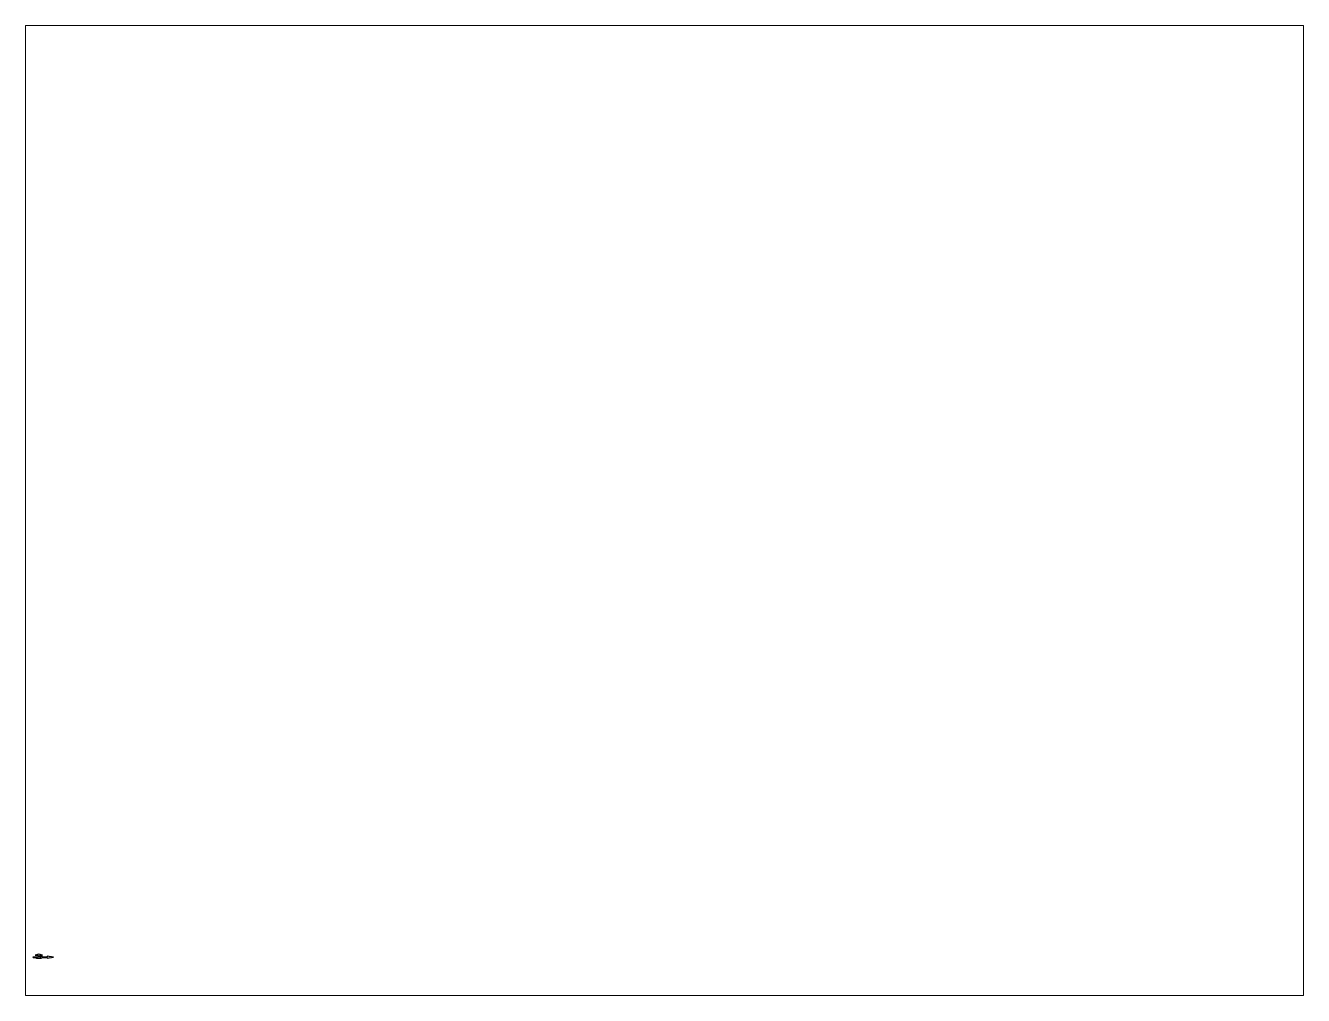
# Paper-space layout 'Layout1' of a CAD drawing. Header units: metres. Extents: x 26 to 231, y 20 to 176.
# The model-space entities are those that its viewports show. They can reach past a viewport. Long polylines and large blocks are cut down to what shows.
import ezdxf

# ---------------------------------------------------------------- set-up
doc = ezdxf.new("R2010")
doc.units = ezdxf.units.M
doc.header["$LTSCALE"] = 0.2

msp = doc.modelspace()

# ---------------------------------------------------------------- hatches: boundary and pattern name
at = {"true_color": 0xfaf528}
h = msp.add_hatch(color=2, dxfattribs=at)
h.dxf.hatch_style = 1
edge = h.paths.add_edge_path()
edge.add_ellipse((1.95, 0), major_axis=(-1.2, 0), ratio=0.3125, start_angle=371.537, end_angle=528.463)
edge.add_line((3.13, -0.07), (4.75, -0.07))
edge.add_line((4.75, -0.07), (4.75, -0.38))
edge.add_line((4.75, -0.38), (6.8, 0))
edge.add_line((6.8, 0), (4.75, 0.37))
edge.add_line((4.75, 0.37), (4.75, 0.07))
edge.add_line((4.75, 0.07), (3.13, 0.07))
edge.add_ellipse((1.95, 0), major_axis=(-1.2, 0), ratio=0.3125, start_angle=551.537, end_angle=613.0422)
edge.add_line((2.3, 0.36), (2.3, 0.68))
edge.add_line((2.3, 0.68), (3.15, 0.68))
edge.add_line((3.15, 0.68), (1.95, 0.98))
edge.add_line((1.95, 0.98), (0.75, 0.68))
edge.add_line((0.75, 0.68), (1.6, 0.68))
edge.add_line((1.6, 0.68), (1.6, 0.19))
edge.add_ellipse((1.95, 0), major_axis=(-0.7, 0), ratio=0.321429, start_angle=340.5288, end_angle=660, ccw=False)
edge.add_line((1.29, 0.07), (0, 0.07))
edge.add_line((0, 0.07), (0, -0.07))
edge.add_line((0, -0.07), (0.77, -0.07))

# ---------------------------------------------------------------- linework, layer by layer
at = {"color": 2, "true_color": 0xfaf528}
for p, q in [((0, 0.07), (1.29, 0.07)), ((0, -0.07), (0, 0.07)), ((1.6, 0.68), (1.6, 0.19)), ((2.3, 0.68), (2.3, 0.36)), ((3.13, 0.07), (4.75, 0.07)), ((4.75, 0.37), (4.75, 0.07)), ((0, -0.07), (0.77, -0.07)), ((3.13, -0.07), (4.75, -0.07)), ((4.75, -0.07), (4.75, -0.38))]:
    msp.add_line(p, q, dxfattribs=at)
at = {"color": 2, "true_color": 0xfaf528, "flags": 128}
for points in [[(3.15, 0.68), (1.95, 0.98), (0.75, 0.68), (1.6, 0.68)], [(2.3, 0.68), (3.15, 0.68)], [(4.75, -0.38), (6.8, 0), (4.75, 0.37)]]:
    msp.add_lwpolyline(points, dxfattribs=at)
at = {"color": 2, "true_color": 0xfaf528}
for major_axis, ratio, start_param, end_param in [((-0.7, 0), 0.321429, 5.943348, 11.519173), ((-1.2, 0), 0.3125, 9.626136, 10.699605), ((-1.2, 0), 0.3125, 6.484543, 9.22342)]:
    msp.add_ellipse((1.95, 0), major_axis=major_axis, ratio=ratio, start_param=start_param, end_param=end_param, dxfattribs=at)

psp = doc.layouts.get("Layout1")

# ---------------------------------------------------------------- viewports
at = {"layer": '0'}
psp.add_viewport(center=(128.5, 97.5), size=(205.6, 156), view_center_point=(210, 148.5), view_height=322.4409, dxfattribs=at)

doc.saveas('drawing.dxf')
